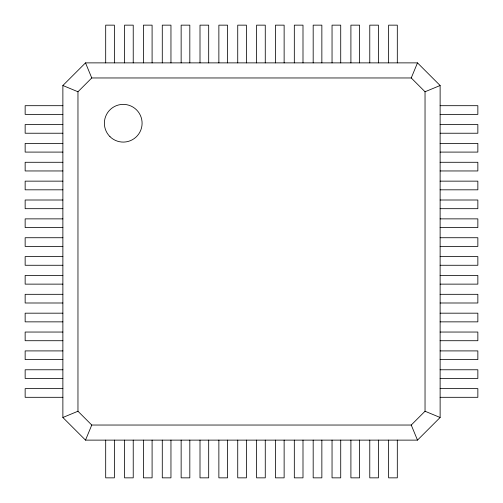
<?xml version="1.0" encoding="UTF-8"?>
<svg xmlns="http://www.w3.org/2000/svg" width="503" height="503" viewBox="0 0 503 503"><rect width="100%" height="100%" fill="white"/><g stroke="black" fill="none" stroke-linecap="round" stroke-linejoin="round"><path stroke-width="0.75" d="M85.51 440.125L417.49 440.125L440.125 417.49L440.125 85.51L417.49 62.875L85.51 62.875L62.875 85.51L62.875 417.49L85.51 440.125L91.76 425.035L411.24 425.035L425.035 411.24L425.035 91.76L411.24 77.965L91.76 77.965L77.965 91.76L77.965 411.24L91.76 425.035M411.24 77.965L417.49 62.875M425.035 91.76L440.125 85.51M62.875 417.49L77.965 411.24M62.875 105.693L25.15 105.693L25.15 114.37L62.875 114.37M440.125 105.693L477.85 105.693L477.85 114.37L440.125 114.37M62.875 124.555L25.15 124.555L25.15 133.232L62.875 133.232M440.125 124.555L477.85 124.555L477.85 133.232L440.125 133.232M62.875 143.418L25.15 143.418L25.15 152.095L62.875 152.095M440.125 143.418L477.85 143.418L477.85 152.095L440.125 152.095M62.875 162.28L25.15 162.28L25.15 170.957L62.875 170.957M440.125 162.28L477.85 162.28L477.85 170.957L440.125 170.957M62.875 181.143L25.15 181.143L25.15 189.82L62.875 189.82M440.125 181.143L477.85 181.143L477.85 189.82L440.125 189.82M62.875 200.005L25.15 200.005L25.15 208.682L62.875 208.682M440.125 200.005L477.85 200.005L477.85 208.682L440.125 208.682M62.875 218.868L25.15 218.868L25.15 227.545L62.875 227.545M440.125 218.868L477.85 218.868L477.85 227.545L440.125 227.545M62.875 237.73L25.15 237.73L25.15 246.407L62.875 246.407M440.125 237.73L477.85 237.73L477.85 246.407L440.125 246.407M62.875 256.593L25.15 256.593L25.15 265.27L62.875 265.27M440.125 256.593L477.85 256.593L477.85 265.27L440.125 265.27M62.875 275.455L25.15 275.455L25.15 284.132L62.875 284.132M440.125 275.455L477.85 275.455L477.85 284.132L440.125 284.132M62.875 294.318L25.15 294.318L25.15 302.995L62.875 302.995M440.125 294.318L477.85 294.318L477.85 302.995L440.125 302.995M62.875 313.18L25.15 313.18L25.15 321.857L62.875 321.857M440.125 313.18L477.85 313.18L477.85 321.857L440.125 321.857M62.875 332.043L25.15 332.043L25.15 340.72L62.875 340.72M440.125 332.043L477.85 332.043L477.85 340.72L440.125 340.72M62.875 350.905L25.15 350.905L25.15 359.582L62.875 359.582M440.125 350.905L477.85 350.905L477.85 359.582L440.125 359.582M62.875 369.768L25.15 369.768L25.15 378.445L62.875 378.445M440.125 369.768L477.85 369.768L477.85 378.445L440.125 378.445M62.875 388.63L25.15 388.63L25.15 397.307L62.875 397.307M440.125 388.63L477.85 388.63L477.85 397.307L440.125 397.307M62.875 85.51L77.965 91.76M425.035 411.24L440.125 417.49M411.24 425.035L417.49 440.125M85.51 62.875L91.76 77.965M397.307 62.875L397.307 25.15L388.63 25.15L388.63 62.875M397.307 440.125L397.307 477.85L388.63 477.85L388.63 440.125M378.445 62.875L378.445 25.15L369.768 25.15L369.768 62.875M378.445 440.125L378.445 477.85L369.768 477.85L369.768 440.125M359.582 62.875L359.582 25.15L350.905 25.15L350.905 62.875M359.582 440.125L359.582 477.85L350.905 477.85L350.905 440.125M340.72 62.875L340.72 25.15L332.043 25.15L332.043 62.875M340.72 440.125L340.72 477.85L332.043 477.85L332.043 440.125M321.857 62.875L321.857 25.15L313.18 25.15L313.18 62.875M321.857 440.125L321.857 477.85L313.18 477.85L313.18 440.125M302.995 62.875L302.995 25.15L294.318 25.15L294.318 62.875M302.995 440.125L302.995 477.85L294.318 477.85L294.318 440.125M284.132 62.875L284.132 25.15L275.455 25.15L275.455 62.875M284.132 440.125L284.132 477.85L275.455 477.85L275.455 440.125M265.27 62.875L265.27 25.15L256.593 25.15L256.593 62.875M265.27 440.125L265.27 477.85L256.593 477.85L256.593 440.125M246.407 62.875L246.407 25.15L237.73 25.15L237.73 62.875M246.407 440.125L246.407 477.85L237.73 477.85L237.73 440.125M227.545 62.875L227.545 25.15L218.868 25.15L218.868 62.875M227.545 440.125L227.545 477.85L218.868 477.85L218.868 440.125M208.682 62.875L208.682 25.15L200.005 25.15L200.005 62.875M208.682 440.125L208.682 477.85L200.005 477.85L200.005 440.125M189.82 62.875L189.82 25.15L181.143 25.15L181.143 62.875M189.82 440.125L189.82 477.85L181.143 477.85L181.143 440.125M170.957 62.875L170.957 25.15L162.28 25.15L162.28 62.875M170.957 440.125L170.957 477.85L162.28 477.85L162.28 440.125M152.095 62.875L152.095 25.15L143.418 25.15L143.418 62.875M152.095 440.125L152.095 477.85L143.418 477.85L143.418 440.125M133.232 62.875L133.232 25.15L124.555 25.15L124.555 62.875M133.232 440.125L133.232 477.85L124.555 477.85L124.555 440.125M114.37 62.875L114.37 25.15L105.693 25.15L105.693 62.875M114.37 440.125L114.37 477.85L105.693 477.85L105.693 440.125M109.962 136.634A18.863 18.863 0 0 0 141.475 128.032A18.863 18.863 0 0 0 118.268 105.039A18.863 18.863 0 0 0 109.962 136.634"/></g></svg>
